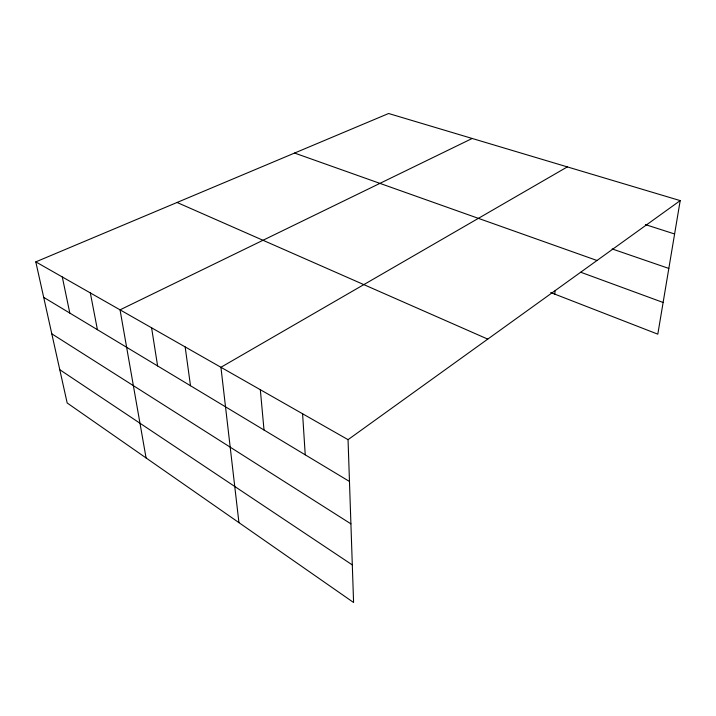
<?xml version="1.0" encoding="UTF-8"?>
<svg xmlns="http://www.w3.org/2000/svg" width="716" height="716" viewBox="0 0 716 716"><rect width="100%" height="100%" fill="white"/><g stroke="black" fill="none" stroke-linecap="round" stroke-linejoin="round"><path stroke-width="1.07" d="M554.766 294.124L555.088 290.875M680.2 200.614L348.048 439.66L353.588 602.496L67.179 402.992L35.8 261.877L388.618 113.504L680.2 200.614L657.807 334.166L550.702 292.54M567.332 166.9L220.931 367.281L238.947 522.644M472.184 138.474L120.046 309.84L146.073 457.945M645.393 224.6L674.606 233.98M612.135 248.935L668.825 268.437M294.58 153.054L597.001 260.49M580.792 272.259L663.123 302.474M177.049 202.476L487.748 339.115M35.8 261.877L348.048 439.66M43.685 297.346L349.471 481.465M51.803 333.835L350.912 523.852M59.777 369.716L352.317 564.924M62.292 276.958L69.81 313.071M90.332 292.925L97.412 329.691M151.595 327.803L157.601 365.939M185.158 346.911L190.501 385.745M260.329 389.71L264.016 430.012M302.591 413.776L305.231 454.83"/></g></svg>
